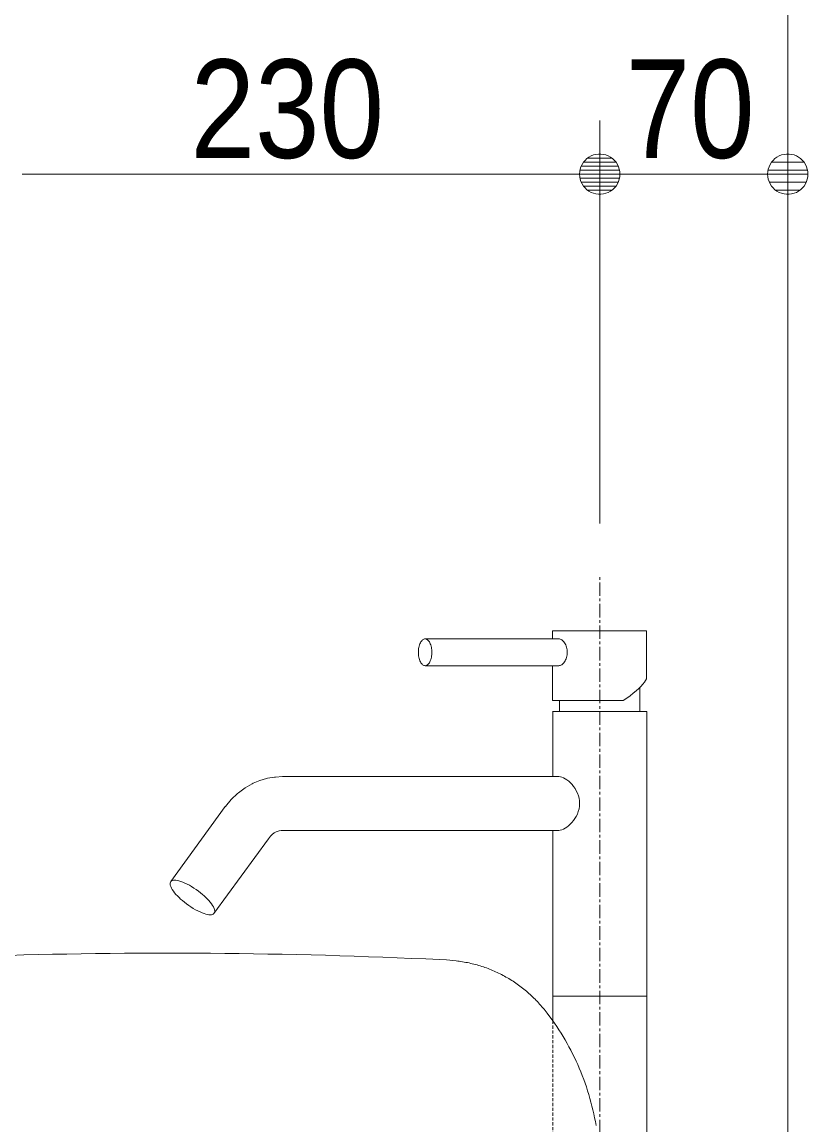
# Model space of a CAD drawing. Units: millimetres, scale not verified. Extents: x -6062 to 6062, y -3045 to 3045.
# Drawn here: x -3657.5 to -3365, y -1214 to -803.4 of the extents above; entities that cross this region are included whole.
import ezdxf
from ezdxf.enums import TextEntityAlignment as Align

# ---------------------------------------------------------------- set-up
doc = ezdxf.new("R2010")
doc.units = ezdxf.units.MM
doc.header["$LTSCALE"] = 20
doc.linetypes.add('CHAIN1', pattern=[8, 5, -1, 1, -1])
doc.linetypes.add('DASHED1', pattern=[1.8, 1.2, -0.6])
for name, color, linetype, lineweight in [('0-1_5ボウル・キャビネット', 7, 'Continuous', 9), ('0-2_2寸法-1', 7, 'Continuous', 9), ('0-3_0', 7, 'Continuous', 9), ('0-7_4給排水', 7, 'Continuous', 9)]:
    doc.layers.add(name, color=color, linetype=linetype, lineweight=lineweight)
doc.styles.add('ＭＳ Ｐゴシック', font='')
doc.styles.get('ＭＳ Ｐゴシック').set_extended_font_data('MS PGothic')

# ---------------------------------------------------------------- blocks, each defined once
blk = doc.blocks.new('_Dot')
at = {"layer": '0-3_0'}
for p, q in [((7.99, 6), (-7.99, 6)), ((-10, 0), (-20, 0)), ((9.78, 2), (-9.78, 2)), ((9.16, -3.98), (-9.16, -3.98)), ((6, -7.98), (-6, -7.98))]:
    blk.add_line(p, q, dxfattribs=at)
for points in [[(10, 0), (9.92, 1.25), (9.69, 2.49), (9.3, 3.68), (8.76, 4.82), (8.09, 5.88), (7.29, 6.85), (6.37, 7.71), (5.36, 8.44), (4.26, 9.05), (3.09, 9.51), (1.87, 9.82), (0.63, 9.98), (-0.63, 9.98), (-1.87, 9.82), (-3.09, 9.51), (-4.26, 9.05), (-5.36, 8.44), (-6.37, 7.71), (-7.29, 6.85), (-8.09, 5.88), (-8.76, 4.82), (-9.3, 3.68), (-9.69, 2.49), (-9.92, 1.25), (-10, 0), (0, 0)], [(-10, 0), (-9.92, -1.25), (-9.69, -2.49), (-9.3, -3.68), (-8.76, -4.82), (-8.09, -5.88), (-7.29, -6.85), (-6.37, -7.71), (-5.36, -8.44), (-4.26, -9.05), (-3.09, -9.51), (-1.87, -9.82), (-0.63, -9.98), (0.63, -9.98), (1.87, -9.82), (3.09, -9.51), (4.26, -9.05), (5.36, -8.44), (6.37, -7.71), (7.29, -6.85), (8.09, -5.88), (8.76, -4.82), (9.3, -3.68), (9.69, -2.49), (9.92, -1.25), (10, 0), (0, 0)]]:
    blk.add_lwpolyline(points, close=True, dxfattribs=at)
blk = doc.blocks.new('グループ-11')
at = {"layer": '0-1_5ボウル・キャビネット'}
for points in [[(-36317.6, -23000), (-36424.5, -23000.2), (-36531.4, -23000.6), (-36638.3, -23001.3), (-36745.1, -23002.2), (-36852, -23003.5), (-36958.9, -23005), (-37065.7, -23006.8), (-37172.6, -23008.8), (-37279.4, -23011.2), (-37386.2, -23013.8), (-37493.1, -23016.6)], [(-33942.8, -23110.6), (-33954.4, -23106.4), (-33966, -23102.4), (-33977.7, -23098.6), (-33989.4, -23094.9), (-34001.2, -23091.4), (-34013, -23088), (-34024.8, -23084.7), (-34036.7, -23081.7), (-34048.6, -23078.7), (-34060.5, -23076), (-34072.5, -23073.3), (-34084.5, -23070.9), (-34096.6, -23068.6), (-34108.6, -23066.4), (-34120.7, -23064.4), (-34132.8, -23062.6), (-34145, -23060.9), (-34157.1, -23059.3), (-34169.3, -23058), (-34240, -23050.9), (-34394.6, -23043.6), (-34501.4, -23038.9), (-34608.2, -23034.4), (-34715, -23030.3), (-34821.7, -23026.3), (-34928.6, -23022.7), (-35035.4, -23019.3), (-35142.2, -23016.2), (-35249, -23013.4), (-35355.9, -23010.8), (-35462.7, -23008.5), (-35569.6, -23006.5), (-35676.4, -23004.8), (-35783.3, -23003.3), (-35890.2, -23002.1), (-35997, -23001.2), (-36103.9, -23000.5), (-36210.8, -23000.1), (-36317.6, -23000)], [(-33547.1, -23379.7), (-33555.5, -23370.5), (-33564, -23361.3), (-33572.6, -23352.3), (-33581.3, -23343.3), (-33590.2, -23334.5), (-33599.1, -23325.8), (-33608.1, -23317.2), (-33617.3, -23308.7), (-33626.5, -23300.4), (-33635.9, -23292.2), (-33645.3, -23284), (-33654.8, -23276.1), (-33664.5, -23268.2), (-33674.2, -23260.5), (-33684, -23252.8), (-33693.9, -23245.3), (-33703.9, -23238), (-33714, -23230.8), (-33724.1, -23223.7), (-33734.4, -23216.7), (-33744.7, -23209.9), (-33755.1, -23203.1), (-33765.6, -23196.6), (-33776.2, -23190.1), (-33786.8, -23183.9), (-33797.5, -23177.7), (-33808.3, -23171.7), (-33819.2, -23165.8), (-33830.1, -23160.1), (-33841.1, -23154.5), (-33852.2, -23149), (-33863.3, -23143.7), (-33874.5, -23138.5), (-33885.7, -23133.5), (-33897, -23128.6), (-33908.4, -23123.9), (-33919.8, -23119.3), (-33931.3, -23114.9), (-33942.8, -23110.6)], [(-33127, -24284.1), (-33132.2, -24254.7), (-33137.8, -24225.5), (-33143.9, -24196.4), (-33150.5, -24167.4), (-33157.5, -24138.5), (-33164.9, -24109.7), (-33172.8, -24081.1), (-33181.1, -24052.5), (-33189.9, -24024.2), (-33199.1, -23995.9), (-33208.8, -23967.9), (-33218.9, -23940), (-33229.4, -23912.3), (-33240.3, -23884.7), (-33251.7, -23857.3), (-33263.5, -23830.2), (-33275.7, -23803.2), (-33288.3, -23776.5), (-33301.3, -23749.9), (-33314.8, -23723.6), (-33328.6, -23697.5), (-33342.8, -23671.7), (-33357.5, -23646), (-33372.5, -23620.7), (-33388, -23595.6), (-33403.8, -23570.7), (-33420, -23546.1), (-33436.6, -23521.8), (-33453.5, -23497.8), (-33470.8, -23474.1), (-33492, -23446), (-33514.6, -23417.8), (-33522.5, -23408.1), (-33530.6, -23398.6), (-33538.8, -23389.1), (-33547.1, -23379.7)]]:
    blk.add_lwpolyline(points, dxfattribs=at)
blk = doc.blocks.new('グループ-14')
at = {"layer": '0-7_4給排水', "linetype": 'CHAIN1'}
blk.add_line((-33100, -27700), (-33100, -20200), dxfattribs=at)
at = {"layer": '0-7_4給排水'}
for p, q in [((-32800.7, -21022), (-32800.7, -21200)), ((-33400.4, -21120), (-33400.4, -21200)), ((-32750.9, -21200), (-33450.2, -21200)), ((-33450, -22085.7), (-33450, -23502.8)), ((-32750, -23320), (-33450, -23320))]:
    blk.add_line(p, q, dxfattribs=at)
at = {"layer": '0-7_4給排水', "linetype": 'DASHED1'}
blk.add_line((-33450, -23502.8), (-33450, -25752.5), dxfattribs=at)
at = {"layer": '0-7_4給排水'}
for points in [[(-32778.4, -20998.4), (-32766.8, -20983.6), (-32758.2, -20969.9), (-32752.7, -20957.4), (-32750.6, -20946.4), (-32750.9, -20600), (-33450.2, -20600), (-33450.2, -20660), (-33403.6, -20660), (-33398.5, -20660.5), (-33393.2, -20662), (-33387.7, -20664.5)], [(-33387.7, -20664.5), (-33393.2, -20662), (-33398.5, -20660.5), (-33403.6, -20660), (-34399.6, -20660), (-34404.1, -20660.4), (-34408.7, -20661.7), (-34413.3, -20663.9), (-34418, -20667), (-34422.5, -20671.2), (-34426.9, -20676.3), (-34431.1, -20682.4), (-34434.9, -20689.3), (-34438.4, -20697), (-34441.4, -20705.3), (-34444, -20714.1), (-34446.1, -20723.2), (-34447.6, -20732.5), (-34448.7, -20741.8), (-34449.4, -20751), (-34449.6, -20760), (-34449.4, -20769), (-34448.7, -20778.2), (-34447.6, -20787.5), (-34446.1, -20796.8), (-34444, -20805.9), (-34441.4, -20814.7), (-34438.4, -20823), (-34434.9, -20830.7), (-34431.1, -20837.6), (-34426.9, -20843.7), (-34422.5, -20848.8), (-34418, -20853), (-34413.3, -20856.1), (-34408.7, -20858.3), (-34404.1, -20859.6), (-34399.6, -20860), (-33403.7, -20860), (-33398.7, -20859.5), (-33393.6, -20858.1)], [(-34399.6, -20860), (-34395.1, -20859.6), (-34390.5, -20858.3), (-34385.8, -20856.1), (-34381.2, -20853), (-34376.6, -20848.8), (-34372.2, -20843.7), (-34368.1, -20837.6), (-34364.2, -20830.7), (-34360.8, -20823), (-34357.7, -20814.7), (-34355.2, -20805.9), (-34353.1, -20796.8), (-34351.5, -20787.5), (-34350.4, -20778.2), (-34349.8, -20769), (-34349.6, -20760), (-34349.8, -20751), (-34350.4, -20741.8), (-34351.5, -20732.5), (-34353.1, -20723.2), (-34355.2, -20714.1), (-34357.7, -20705.3), (-34360.8, -20697), (-34364.2, -20689.3), (-34368.1, -20682.4), (-34372.2, -20676.3), (-34376.6, -20671.2), (-34381.2, -20667), (-34385.8, -20663.9), (-34390.5, -20661.7), (-34395.1, -20660.4), (-34399.6, -20660)], [(-33387.7, -20664.5), (-33382.3, -20667.9), (-33376.8, -20672.2), (-33371.5, -20677.4), (-33366.4, -20683.3), (-33361.6, -20689.9), (-33357.1, -20697.2), (-33353.1, -20705.1), (-33349.6, -20713.4), (-33346.6, -20722.2), (-33344.2, -20731.3), (-33342.4, -20740.7), (-33341.4, -20750.3), (-33341, -20760), (-33341.4, -20770.1), (-33342.5, -20780), (-33344.4, -20789.7), (-33346.9, -20799.1), (-33350.1, -20808), (-33353.8, -20816.4), (-33358, -20824.2), (-33362.5, -20831.4), (-33367.4, -20837.9), (-33372.5, -20843.6), (-33377.7, -20848.5), (-33383, -20852.6), (-33388.4, -20855.8), (-33393.6, -20858.1), (-33398.7, -20859.5), (-33403.7, -20860), (-33450.2, -20860), (-33450.2, -21120), (-32925.5, -21120), (-32898.6, -21101.6), (-32873.5, -21083.3), (-32850, -21065.3), (-32828.6, -21047.7), (-32809.4, -21030.6), (-32792.6, -21014.1), (-32778.4, -20998.4)], [(-33393.6, -20858.1), (-33388.4, -20855.8), (-33383, -20852.6), (-33377.7, -20848.5), (-33372.5, -20843.6), (-33367.4, -20837.9), (-33362.5, -20831.4), (-33358, -20824.2), (-33353.8, -20816.4), (-33350.1, -20808), (-33346.9, -20799.1), (-33344.4, -20789.7), (-33342.5, -20780), (-33341.4, -20770.1), (-33341, -20760), (-33341.4, -20750.3), (-33342.4, -20740.7), (-33344.2, -20731.3), (-33346.6, -20722.2), (-33349.6, -20713.4), (-33353.1, -20705.1), (-33357.1, -20697.2), (-33361.6, -20689.9), (-33366.4, -20683.3), (-33371.5, -20677.4), (-33376.8, -20672.2), (-33382.3, -20667.9), (-33387.7, -20664.5)], [(-32750, -26520), (-32750, -21200), (-33450, -21200), (-33450, -21685.7), (-33403.6, -21685.7), (-33393, -21686.8), (-33381.4, -21689.9), (-33369.2, -21694.9), (-33356.6, -21701.8), (-33343.7, -21710.5), (-33330.9, -21720.7), (-33318.3, -21732.4), (-33306.1, -21745.4), (-33294.5, -21759.7), (-33283.7, -21775.2), (-33274, -21791.7), (-33265.6, -21809.2), (-33258.6, -21827.6), (-33253.5, -21846.8), (-33250.3, -21866.6), (-33249.3, -21886.6), (-33250.5, -21906.6), (-33253.9, -21926.4), (-33259.2, -21945.6), (-33266.4, -21964.1), (-33275, -21981.6), (-33284.9, -21998.1), (-33295.8, -22013.5), (-33307.5, -22027.6), (-33319.7, -22040.5), (-33332.3, -22051.9), (-33345, -22061.9), (-33357.7, -22070.3), (-33370.1, -22076.9), (-33382, -22081.8), (-33393.2, -22084.7), (-33403.6, -22085.7), (-33450, -22085.7)], [(-33294.5, -21759.7), (-33306.1, -21745.4), (-33318.3, -21732.4), (-33330.9, -21720.7), (-33343.7, -21710.5), (-33356.6, -21701.8), (-33369.2, -21694.9), (-33381.4, -21689.9), (-33393, -21686.8), (-33403.6, -21685.7), (-35461.4, -21685.7), (-35512.6, -21688.6), (-35521.5, -21689.4), (-35572.2, -21698.2), (-35580.9, -21700.6), (-35630.4, -21715), (-35678.3, -21735), (-35686.2, -21739), (-35739.6, -21769), (-35789.6, -21805.8), (-35795.6, -21811), (-35842.5, -21855.3), (-35885.5, -21907.1), (-35887, -21909.1), (-36291.8, -22466.2), (-36295.4, -22471.5), (-36297.4, -22478.1), (-36297.7, -22485.9), (-36296.2, -22494.8), (-36292.9, -22504.7), (-36287.9, -22515.4), (-36281.4, -22526.7), (-36273.4, -22538.4), (-36264.3, -22550.3), (-36254.1, -22562.3), (-36243.1, -22574.2), (-36231.6, -22585.7), (-36219.3, -22597.3), (-36205.8, -22609.1), (-36191.3, -22621.1)], [(-33266.4, -21964.1), (-33259.2, -21945.6), (-33253.9, -21926.4), (-33250.5, -21906.6), (-33249.3, -21886.6), (-33250.3, -21866.6), (-33253.5, -21846.8), (-33258.6, -21827.6), (-33265.6, -21809.2), (-33274, -21791.7), (-33283.7, -21775.2), (-33294.5, -21759.7)], [(-36191.3, -22621.1), (-36175.8, -22633), (-36159.5, -22644.8), (-36142.7, -22656.1), (-36125.6, -22666.8), (-36108.5, -22676.6), (-36091.6, -22685.5), (-36075.3, -22693.3), (-36059.7, -22699.9), (-36045.1, -22705.3), (-36031.6, -22709.3), (-36019.4, -22712.1), (-36008.5, -22713.8), (-35998.9, -22714.3), (-35990.5, -22713.8), (-35983, -22712.1), (-35976.5, -22709.3), (-35971.5, -22705.3), (-35566.6, -22148.1), (-35551.4, -22129.6), (-35537.1, -22115.8), (-35522.4, -22104.9), (-35508.3, -22096.9), (-35494.6, -22091.2), (-35485.9, -22088.7), (-35472.1, -22086.3), (-35461.4, -22085.7), (-33403.6, -22085.7), (-33393.2, -22084.7), (-33382, -22081.8), (-33370.1, -22076.9), (-33357.7, -22070.3), (-33345, -22061.9), (-33332.3, -22051.9), (-33319.7, -22040.5), (-33307.5, -22027.6), (-33295.8, -22013.5), (-33284.9, -21998.1), (-33275, -21981.6), (-33266.4, -21964.1)], [(-35967.8, -22699.9), (-35965.9, -22693.3), (-35965.6, -22685.5), (-35967.1, -22676.6), (-35970.4, -22666.8), (-35975.3, -22656.1), (-35981.9, -22644.8), (-35989.8, -22633), (-35999, -22621.1), (-36009.2, -22609.1), (-36020.1, -22597.3), (-36031.6, -22585.7), (-36044, -22574.2), (-36057.4, -22562.3), (-36072, -22550.3), (-36087.5, -22538.4), (-36103.7, -22526.7), (-36120.5, -22515.4), (-36137.6, -22504.7), (-36154.7, -22494.8), (-36171.6, -22485.9), (-36188, -22478.1), (-36203.6, -22471.5), (-36218.2, -22466.2), (-36231.7, -22462.1), (-36243.9, -22459.3), (-36254.8, -22457.7), (-36264.3, -22457.2), (-36272.8, -22457.7), (-36280.3, -22459.3), (-36286.7, -22462.1), (-36291.8, -22466.2)]]:
    blk.add_lwpolyline(points, dxfattribs=at)

msp = doc.modelspace()

# ---------------------------------------------------------------- linework, layer by layer
at = {"layer": '0-1_5ボウル・キャビネット'}
msp.add_lwpolyline([(-4022.5, -2020), (-3372.5, -2020), (-3372.5, -770)], dxfattribs=at)
at = {"layer": '0-2_2寸法-1'}
for p, q in [((-3442.5, -990), (-3442.5, -840)), ((-3442.5, -990), (-3442.5, -840)), ((-3372.5, -990), (-3372.5, -840)), ((-3657.49, -860), (-3457.51, -860)), ((-3387.51, -860), (-3427.49, -860))]:
    msp.add_line(p, q, dxfattribs=at)

# ---------------------------------------------------------------- block references
at = {"layer": '0-1_5ボウル・キャビネット', "xscale": 0.05, "yscale": 0.05}
msp.add_blockref('グループ-11', (-1787.5, 0), dxfattribs=at)
at = {"layer": '0-2_2寸法-1', "xscale": 0.7503418, "yscale": 0.7503418}
for p in [(-3442.5, -860), (-3372.5, -860)]:
    msp.add_blockref('_Dot', p, dxfattribs=at)
at = {"layer": '0-2_2寸法-1', "xscale": 0.7503418, "yscale": 0.7503418, "rotation": 180}
msp.add_blockref('_Dot', (-3442.5, -860), dxfattribs=at)
at = {"layer": '0-7_4給排水', "xscale": 0.05, "yscale": 0.05}
msp.add_blockref('グループ-14', (-1787.5, 0), dxfattribs=at)

# ---------------------------------------------------------------- texts
at = {"layer": '0-2_2寸法-1', "style": 'ＭＳ Ｐゴシック', "width": 0.9}
for s, p in [('230', (-3594.78, -864.96)), ('70', (-3432.87, -864.96))]:
    msp.add_text(s, height=36.66, dxfattribs=at).set_placement(p, align=Align.BOTTOM_LEFT)

doc.saveas('drawing.dxf')
